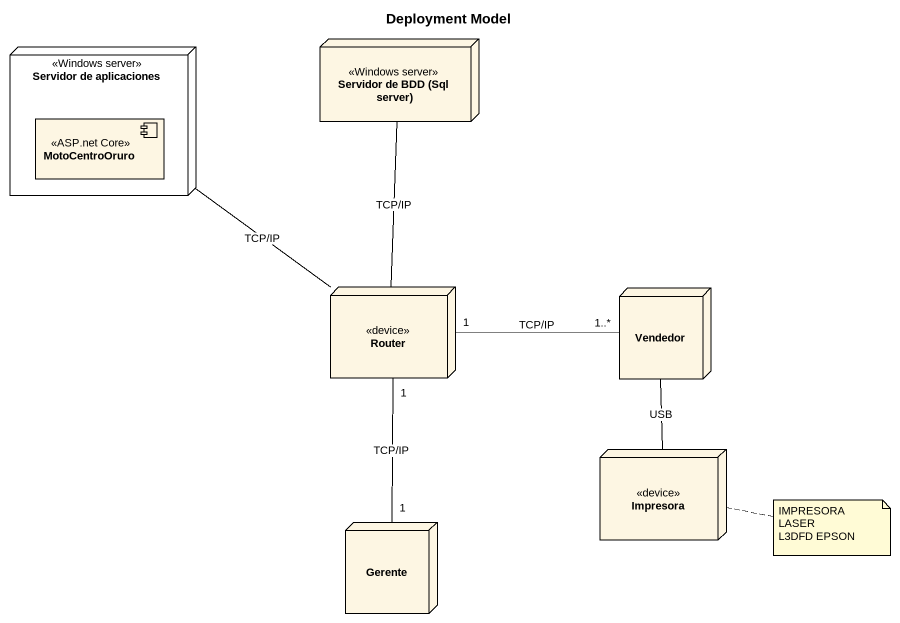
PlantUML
@startuml
title Deployment Model
node "Servidor de aplicaciones" as Servidor_de_aplicaciones <<Windows server>> {
  component MotoCentroOruro <<ASP.net Core>>
}
node "Servidor de BDD (Sql server)" as Servidor_de_BDD_Sql_server <<Windows server>>
node Router <<device>>
node Vendedor
node Impresora <<device>>
node Gerente
Router -up- Servidor_de_aplicaciones : TCP/IP
Router -up- Servidor_de_BDD_Sql_server : TCP/IP
Router "1" -- "1" Gerente : TCP/IP
Vendedor "1..*" -left- "1" Router : TCP/IP
Vendedor -- Impresora : USB
note right of Impresora
  IMPRESORA LASER
  L3DFD EPSON
end note
@enduml
